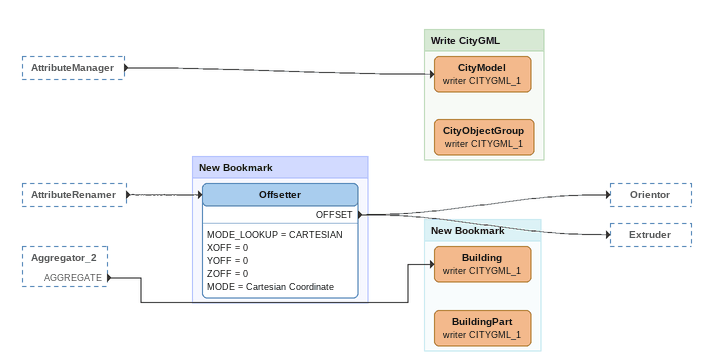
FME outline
AttributeManager [outside]
    -> CityModel (writer CITYGML_1)
AttributeRenamer [outside]
    -> Offsetter
Aggregator_2 [outside]
    AGGREGATE -> Building (writer CITYGML_1)

Bookmark: New Bookmark
Offsetter
    MODE_LOOKUP = CARTESIAN
    XOFF = 0
    YOFF = 0
    ZOFF = 0
    MODE = Cartesian Coordinate
    OFFSET -> Orientor
    OFFSET -> Extruder

Bookmark: New Bookmark
Building (writer CITYGML_1)
BuildingPart (writer CITYGML_1)

Bookmark: Write CityGML
CityModel (writer CITYGML_1)
CityObjectGroup (writer CITYGML_1)
